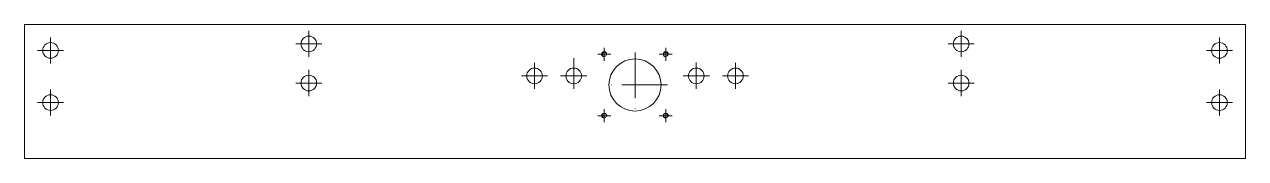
# Model space of a CAD drawing. Extents: x 0 to 936, y 0 to 103.
import ezdxf

# ---------------------------------------------------------------- set-up
doc = ezdxf.new("R2010")
doc.units = 0
doc.linetypes.add('DASHDOTX2', pattern=[50.8, 25.4, -12.7, 0, -12.7])
doc.layers.add('ALU_CHASSIS', color=7, linetype='CONTINUOUS', lineweight=0, true_color=0x000000)
doc.layers.add('axe', color=1, linetype='DASHDOTX2', lineweight=0, true_color=0xff0000)

msp = doc.modelspace()

# ---------------------------------------------------------------- linework, layer by layer
at = {"layer": 'ALU_CHASSIS'}
for p, q in [((0, 103), (0, 0)), ((936, 103), (0, 103)), ((936, 0), (936, 103)), ((0, 0), (936, 0))]:
    msp.add_line(p, q, dxfattribs=at)
for centre, radius in [((218, 88), 6), ((718, 88), 6), ((20, 83), 6), ((916, 83), 6), ((444.43, 80.07), 1.6), ((468, 56.5), 20), ((491.57, 80.07), 1.6), ((391, 63.5), 6), ((421, 63.5), 6), ((515, 63.5), 6), ((545, 63.5), 6), ((218, 58), 6), ((718, 58), 6), ((20, 43), 6), ((916, 43), 6), ((444.43, 32.93), 1.6), ((491.57, 32.93), 1.6)]:
    msp.add_circle(centre, radius, dxfattribs=at)
for centre in [(444.43, 80.07), (491.57, 80.07), (444.43, 32.93), (491.57, 32.93)]:
    msp.add_arc(centre, 2, 352.81924, 277.18076, dxfattribs=at)
at = {"layer": 'axe'}
for p, q in [((218, 78), (218, 98)), ((718, 78), (718, 98.13)), ((20, 93), (20, 73)), ((228, 88), (208, 88)), ((444.43, 85.07), (444.43, 75.07)), ((491.57, 85.07), (491.57, 75.07)), ((708, 88), (728, 88)), ((916, 93), (916, 73)), ((10, 83), (30, 83)), ((421, 53.5), (421, 77.04)), ((449.43, 80.07), (439.43, 80.07)), ((468, 81.5), (468, 31.5)), ((468, 76.5), (468, 36.5)), ((496.57, 80.07), (486.57, 80.07)), ((926, 83), (906, 83)), ((218, 48), (218, 68)), ((391, 53.5), (391, 73.5)), ((468, 66.5), (468, 46.5)), ((515, 53.5), (515, 73.63)), ((545, 53.5), (545, 73.5)), ((718, 48), (718, 68.13)), ((228, 58), (208, 58)), ((401, 63.5), (381, 63.5)), ((431, 63.5), (411, 63.5)), ((493, 56.5), (443, 56.5)), ((488, 56.5), (448, 56.5)), ((478, 56.5), (458, 56.5)), ((505, 63.5), (525, 63.5)), ((535, 63.5), (555, 63.5)), ((708, 58), (728, 58)), ((20, 53), (20, 33)), ((916, 53), (916, 33)), ((10, 43), (30, 43)), ((444.43, 37.93), (444.43, 27.93)), ((491.57, 37.93), (491.57, 27.93)), ((926, 43), (906, 43)), ((449.43, 32.93), (439.43, 32.93)), ((496.57, 32.93), (486.57, 32.93))]:
    msp.add_line(p, q, dxfattribs=at)

doc.saveas('drawing.dxf')
